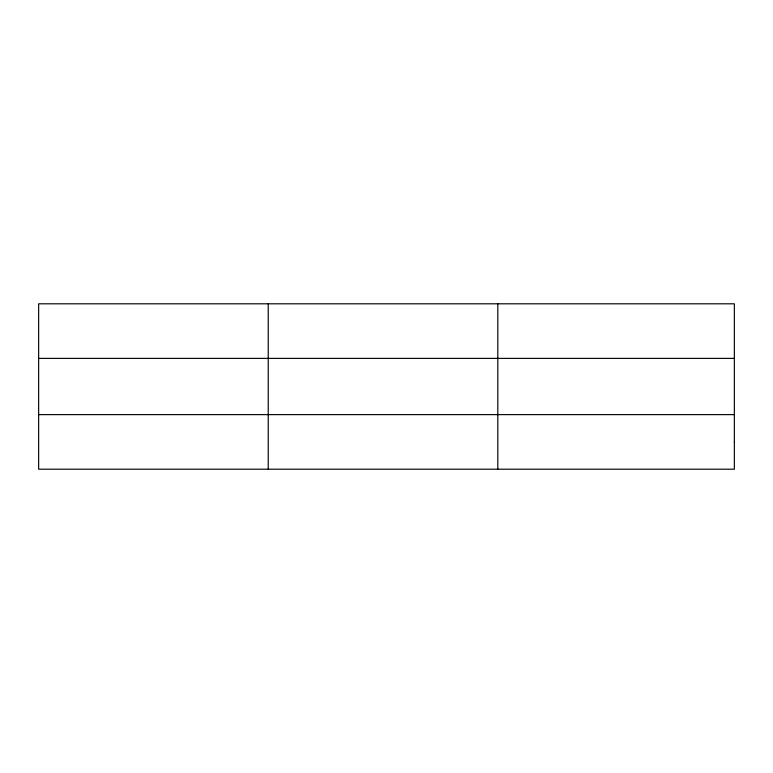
<?xml version="1.0" encoding="UTF-8"?>
<svg xmlns="http://www.w3.org/2000/svg" width="773" height="773" viewBox="0 0 773 773"><rect width="100%" height="100%" fill="white"/><g stroke="black" fill="none" stroke-linecap="round" stroke-linejoin="round"><path stroke-width="1.16" d="M268.231 469.192L268.231 303.808M497.812 469.192L497.812 303.808M38.65 358.382L734.35 358.382M38.65 414.618L734.35 414.618M734.35 441.905L734.35 469.192L38.65 469.192L38.65 303.808L734.35 303.808L734.35 441.905"/></g></svg>
